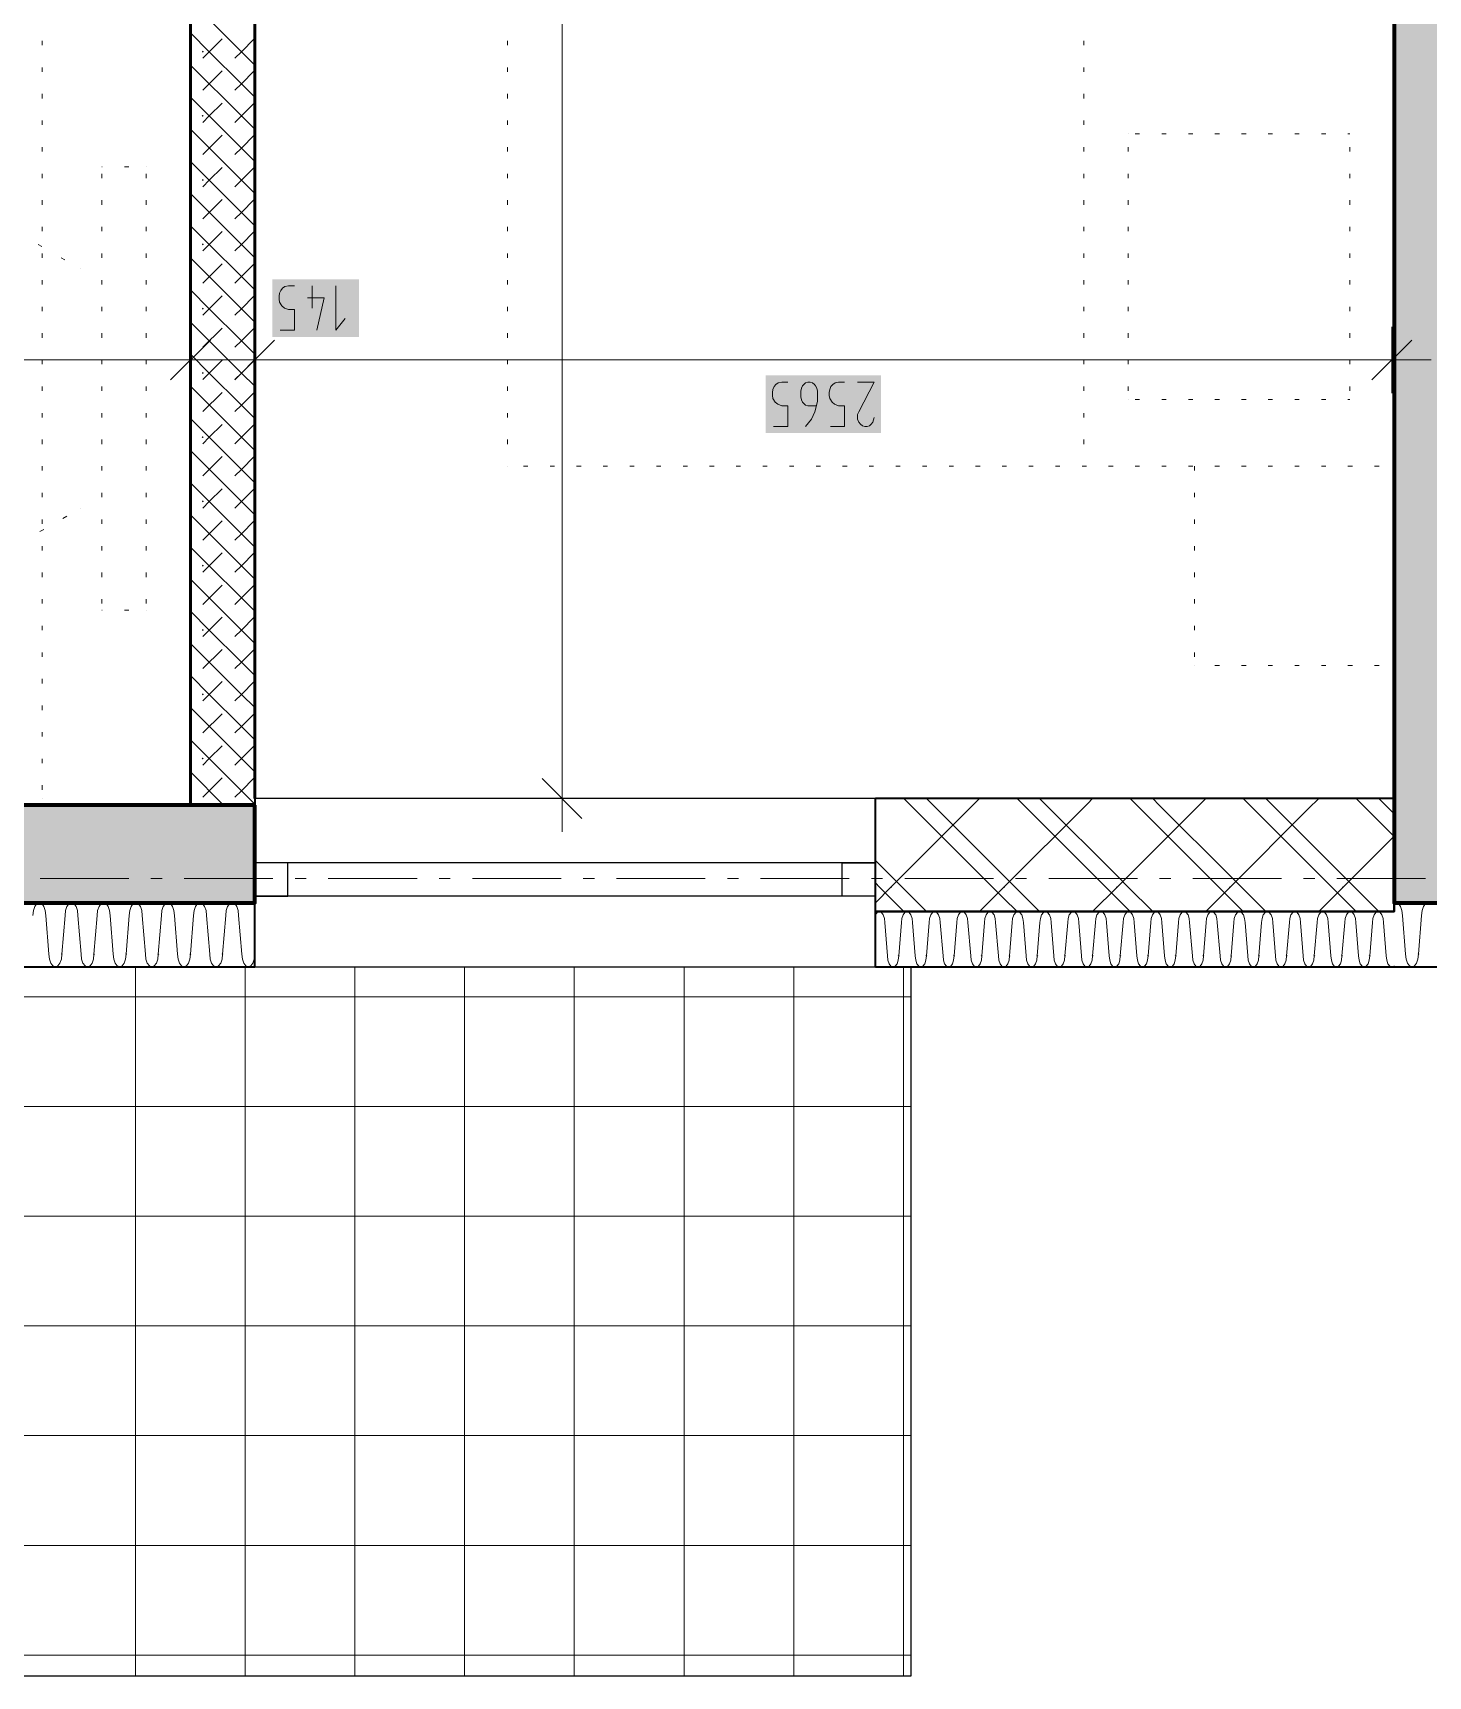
# Model space of a CAD drawing. Header units: millimetres. Extents: x 0 to 594, y 0 to 420.
# Drawn here: x 382.94 to 415.2, y 111.67 to 149.68 of the extents above; entities that cross this region are included whole.
import ezdxf

# ---------------------------------------------------------------- set-up
doc = ezdxf.new("R2010")
doc.units = ezdxf.units.MM
doc.header["$LTSCALE"] = 8
for name, color, linetype in [('PDF_Koty delkove', 7, 'Continuous'), ('PDF_Nabytek', 7, 'Continuous'), ('PDF_Obecne 0.25', 7, 'Continuous'), ('PDF_Okna', 7, 'Continuous'), ('PDF_Osy hlavni', 7, 'Continuous'), ('PDF_Pricky zdene', 7, 'Continuous'), ('PDF_Srafy', 7, 'Continuous'), ('PDF_Steny obvodove nosne', 7, 'Continuous'), ('PDF_Steny sendvic', 7, 'Continuous'), ('PDF_Zatepleni', 7, 'Continuous')]:
    doc.layers.add(name, color=color, linetype=linetype)

msp = doc.modelspace()

# ---------------------------------------------------------------- linework, layer by layer
at = {"layer": 'PDF_Koty delkove', "lineweight": 18}
for points in [[(395.175, 131.969), (395.175, 163.41), (395.175, 172.733), (395.175, 181.118), (395.175, 182.604), (395.175, 212.995), (395.175, 215.762), (395.175, 218.325)], [(388.659, 142.8), (388.987, 142.8), (388.987, 143.278), (388.85, 143.278), (388.755, 143.313), (388.7, 143.364), (388.646, 143.449), (388.632, 143.517), (388.632, 143.585), (388.646, 143.654), (388.673, 143.722), (388.714, 143.773), (388.768, 143.808), (388.85, 143.825), (388.987, 143.825)], [(389.398, 143.825), (389.398, 143.313)], [(389.946, 143.825), (389.946, 142.8), (390.164, 143.073)], [(389.289, 143.551), (389.672, 143.551), (389.507, 142.8)], [(387.045, 142.573), (386.122, 141.65)], [(386.583, 142.88), (386.583, 142.111), (386.583, 141.343)], [(388.531, 142.573), (387.608, 141.65)], [(388.07, 142.88), (388.07, 142.111), (388.07, 141.343)], [(414.822, 142.573), (413.899, 141.65)], [(414.361, 142.88), (414.361, 142.111), (414.361, 141.343)], [(415.268, 142.111), (414.361, 142.111), (388.07, 142.111), (386.583, 142.111), (351.939, 142.111), (349.786, 142.111), (315.141, 142.111), (313.655, 142.111), (287.364, 142.111), (285.212, 142.111), (258.921, 142.111), (257.434, 142.111), (222.79, 142.111), (220.637, 142.111)], [(400.065, 140.574), (400.393, 140.574), (400.393, 141.051), (400.256, 141.051), (400.161, 141.086), (400.106, 141.138), (400.052, 141.223), (400.038, 141.29), (400.038, 141.359), (400.052, 141.428), (400.079, 141.495), (400.12, 141.547), (400.174, 141.581), (400.256, 141.599), (400.393, 141.599)], [(401.05, 141.051), (400.859, 141.051), (400.804, 141.069), (400.763, 141.103), (400.736, 141.138), (400.709, 141.188), (400.695, 141.256), (400.695, 141.393), (400.709, 141.461), (400.736, 141.513), (400.763, 141.547), (400.804, 141.581), (400.859, 141.599), (400.913, 141.599), (400.968, 141.581), (401.009, 141.547), (401.036, 141.513), (401.064, 141.461), (401.078, 141.393), (401.078, 141.154), (401.023, 140.915), (400.941, 140.744), (400.804, 140.574)], [(401.366, 141.223), (401.352, 141.29), (401.352, 141.359), (401.366, 141.428), (401.393, 141.495), (401.434, 141.547), (401.488, 141.581), (401.57, 141.599), (401.707, 141.599)], [(402.009, 141.599), (402.392, 141.599), (402.036, 140.915), (402.009, 140.847), (402.009, 140.744), (402.036, 140.676), (402.077, 140.625), (402.118, 140.59), (402.173, 140.574), (402.227, 140.574), (402.282, 140.59), (402.323, 140.625), (402.364, 140.676), (402.392, 140.778)], [(401.379, 140.574), (401.707, 140.574), (401.707, 141.051), (401.57, 141.051), (401.475, 141.086), (401.42, 141.138), (401.366, 141.223)], [(395.636, 131.508), (394.714, 132.431)], [(395.944, 131.969), (395.175, 131.969), (394.406, 131.969)], [(395.175, 131.969), (395.175, 131.201)]]:
    msp.add_lwpolyline(points, dxfattribs=at)
at = {"layer": 'PDF_Koty delkove', "color": 7, "lineweight": 18, "true_color": 0xffffff, "transparency": 33554559}
for points in [[(390.483, 143.979), (388.478, 143.979), (390.483, 142.646), (388.478, 142.646)], [(402.546, 141.753), (399.884, 141.753), (402.546, 140.42), (399.884, 140.42)]]:
    msp.add_solid(points, dxfattribs=at)
at = {"layer": 'PDF_Nabytek', "lineweight": 13}
for points in [[(383.158, 149.392), (383.158, 149.494)], [(386.583, 149.392), (386.583, 149.494)], [(393.912, 149.392), (393.912, 149.494)], [(407.237, 149.392), (407.237, 149.494)], [(414.412, 149.392), (414.412, 149.494)], [(383.158, 148.777), (383.158, 148.879)], [(386.583, 148.777), (386.583, 148.879)], [(393.912, 148.777), (393.912, 148.879)], [(407.237, 148.777), (407.237, 148.879)], [(414.412, 148.777), (414.412, 148.879)], [(383.158, 148.162), (383.158, 148.264)], [(386.583, 148.162), (386.583, 148.264)], [(393.912, 148.162), (393.912, 148.264)], [(407.237, 148.162), (407.237, 148.264)], [(414.412, 148.162), (414.412, 148.264)], [(383.158, 147.547), (383.158, 147.649)], [(386.583, 147.547), (386.583, 147.649)], [(393.912, 147.547), (393.912, 147.649)], [(407.237, 147.547), (407.237, 147.649)], [(414.412, 147.547), (414.412, 147.649)], [(408.262, 147.344), (408.262, 147.344)], [(408.262, 147.344), (408.262, 147.344)], [(408.529, 147.344), (408.427, 147.344)], [(409.144, 147.344), (409.042, 147.344)], [(409.759, 147.344), (409.656, 147.344)], [(410.374, 147.344), (410.271, 147.344)], [(410.989, 147.344), (410.886, 147.344)], [(411.604, 147.344), (411.501, 147.344)], [(412.219, 147.344), (412.116, 147.344)], [(412.834, 147.344), (412.731, 147.344)], [(413.387, 147.344), (413.346, 147.344)], [(413.387, 147.344), (413.387, 147.344)], [(413.387, 147.344), (413.387, 147.344)], [(383.158, 146.932), (383.158, 147.034)], [(386.583, 146.932), (386.583, 147.034)], [(393.912, 146.932), (393.912, 147.034)], [(407.237, 146.932), (407.237, 147.034)], [(408.262, 146.932), (408.262, 147.034)], [(413.387, 146.932), (413.387, 147.034)], [(414.412, 146.932), (414.412, 147.034)], [(383.158, 146.317), (383.158, 146.419)], [(384.544, 146.576), (384.533, 146.576)], [(384.533, 146.576), (384.533, 146.576)], [(384.533, 146.576), (384.533, 146.576)], [(384.533, 146.317), (384.533, 146.419)], [(385.159, 146.576), (385.057, 146.576)], [(385.558, 146.576), (385.558, 146.576)], [(385.558, 146.576), (385.558, 146.576)], [(385.558, 146.317), (385.558, 146.419)], [(386.583, 146.317), (386.583, 146.419)], [(393.912, 146.317), (393.912, 146.419)], [(407.237, 146.317), (407.237, 146.419)], [(408.262, 146.317), (408.262, 146.419)], [(413.387, 146.317), (413.387, 146.419)], [(414.412, 146.317), (414.412, 146.419)], [(383.158, 145.702), (383.158, 145.804)], [(384.533, 145.702), (384.533, 145.804)], [(385.558, 145.702), (385.558, 145.804)], [(386.583, 145.702), (386.583, 145.804)], [(393.912, 145.702), (393.912, 145.804)], [(407.237, 145.702), (407.237, 145.804)], [(408.262, 145.702), (408.262, 145.804)], [(413.387, 145.702), (413.387, 145.804)], [(414.412, 145.702), (414.412, 145.804)], [(383.158, 145.087), (383.158, 145.189)], [(384.533, 145.087), (384.533, 145.189)], [(385.558, 145.087), (385.558, 145.189)], [(386.583, 145.087), (386.583, 145.189)], [(393.912, 145.087), (393.912, 145.189)], [(407.237, 145.087), (407.237, 145.189)], [(408.262, 145.087), (408.262, 145.189)], [(413.387, 145.087), (413.387, 145.189)], [(414.412, 145.087), (414.412, 145.189)], [(383.15, 144.733), (383.061, 144.784)], [(383.158, 144.472), (383.158, 144.574)], [(383.682, 144.425), (383.594, 144.477)], [(384.533, 144.472), (384.533, 144.574)], [(385.558, 144.472), (385.558, 144.574)], [(386.583, 144.472), (386.583, 144.574)], [(393.912, 144.472), (393.912, 144.574)], [(407.237, 144.472), (407.237, 144.574)], [(408.262, 144.472), (408.262, 144.574)], [(413.387, 144.472), (413.387, 144.574)], [(414.412, 144.472), (414.412, 144.574)], [(384.045, 144.216), (384.045, 144.216)], [(383.158, 143.857), (383.158, 143.959)], [(384.533, 143.857), (384.533, 143.959)], [(385.558, 143.857), (385.558, 143.959)], [(386.583, 143.857), (386.583, 143.959)], [(393.912, 143.857), (393.912, 143.959)], [(407.237, 143.857), (407.237, 143.959)], [(408.262, 143.857), (408.262, 143.959)], [(413.387, 143.857), (413.387, 143.959)], [(414.412, 143.857), (414.412, 143.959)], [(383.158, 143.242), (383.158, 143.344)], [(384.533, 143.242), (384.533, 143.344)], [(385.558, 143.242), (385.558, 143.344)], [(386.583, 143.242), (386.583, 143.344)], [(393.912, 143.242), (393.912, 143.344)], [(407.237, 143.242), (407.237, 143.344)], [(408.262, 143.242), (408.262, 143.344)], [(413.387, 143.242), (413.387, 143.344)], [(414.412, 143.242), (414.412, 143.344)], [(383.158, 142.627), (383.158, 142.729)], [(384.533, 142.627), (384.533, 142.729)], [(385.558, 142.627), (385.558, 142.729)], [(386.583, 142.627), (386.583, 142.729)], [(393.912, 142.627), (393.912, 142.729)], [(407.237, 142.627), (407.237, 142.729)], [(408.262, 142.627), (408.262, 142.729)], [(413.387, 142.627), (413.387, 142.729)], [(414.412, 142.627), (414.412, 142.729)], [(383.158, 142.012), (383.158, 142.114)], [(384.533, 142.012), (384.533, 142.114)], [(385.558, 142.012), (385.558, 142.114)], [(386.583, 142.012), (386.583, 142.114)], [(393.912, 142.012), (393.912, 142.114)], [(407.237, 142.012), (407.237, 142.114)], [(408.262, 142.012), (408.262, 142.114)], [(413.387, 142.012), (413.387, 142.114)], [(414.412, 142.012), (414.412, 142.114)], [(383.158, 141.397), (383.158, 141.499)], [(384.533, 141.397), (384.533, 141.499)], [(385.558, 141.397), (385.558, 141.499)], [(386.583, 141.397), (386.583, 141.499)], [(393.912, 141.397), (393.912, 141.499)], [(407.237, 141.397), (407.237, 141.499)], [(408.262, 141.397), (408.262, 141.499)], [(413.387, 141.397), (413.387, 141.499)], [(414.412, 141.397), (414.412, 141.499)], [(408.262, 141.194), (408.262, 141.194)], [(408.262, 141.194), (408.262, 141.194)], [(408.529, 141.194), (408.427, 141.194)], [(409.144, 141.194), (409.042, 141.194)], [(409.759, 141.194), (409.656, 141.194)], [(410.374, 141.194), (410.271, 141.194)], [(410.989, 141.194), (410.886, 141.194)], [(411.604, 141.194), (411.501, 141.194)], [(412.219, 141.194), (412.116, 141.194)], [(412.834, 141.194), (412.731, 141.194)], [(413.387, 141.194), (413.346, 141.194)], [(413.387, 141.194), (413.387, 141.194)], [(413.387, 141.194), (413.387, 141.194)], [(383.158, 140.782), (383.158, 140.884)], [(384.533, 140.782), (384.533, 140.884)], [(385.558, 140.782), (385.558, 140.884)], [(386.583, 140.782), (386.583, 140.884)], [(393.912, 140.782), (393.912, 140.884)], [(407.237, 140.782), (407.237, 140.884)], [(414.412, 140.782), (414.412, 140.884)], [(383.158, 140.167), (383.158, 140.269)], [(384.533, 140.167), (384.533, 140.269)], [(385.558, 140.167), (385.558, 140.269)], [(386.583, 140.167), (386.583, 140.269)], [(393.912, 140.167), (393.912, 140.269)], [(407.237, 140.167), (407.237, 140.269)], [(414.412, 140.167), (414.412, 140.269)], [(383.158, 139.552), (383.158, 139.654)], [(384.533, 139.552), (384.533, 139.654)], [(385.558, 139.552), (385.558, 139.654)], [(386.583, 139.552), (386.583, 139.654)], [(393.912, 139.657), (393.912, 139.657)], [(393.912, 139.657), (393.912, 139.657)], [(394.384, 139.657), (394.282, 139.657)], [(394.999, 139.657), (394.897, 139.657)], [(395.614, 139.657), (395.512, 139.657)], [(396.229, 139.657), (396.127, 139.657)], [(396.844, 139.657), (396.742, 139.657)], [(397.459, 139.657), (397.357, 139.657)], [(398.074, 139.657), (397.972, 139.657)], [(398.689, 139.657), (398.587, 139.657)], [(399.304, 139.657), (399.202, 139.657)], [(399.919, 139.657), (399.817, 139.657)], [(400.534, 139.657), (400.432, 139.657)], [(401.149, 139.657), (401.047, 139.657)], [(401.764, 139.657), (401.662, 139.657)], [(402.379, 139.657), (402.277, 139.657)], [(402.994, 139.657), (402.892, 139.657)], [(403.609, 139.657), (403.507, 139.657)], [(404.224, 139.657), (404.122, 139.657)], [(404.839, 139.657), (404.737, 139.657)], [(405.454, 139.657), (405.352, 139.657)], [(406.069, 139.657), (405.967, 139.657)], [(406.684, 139.657), (406.582, 139.657)], [(407.299, 139.657), (407.197, 139.657)], [(407.237, 139.657), (407.237, 139.657)], [(407.914, 139.657), (407.812, 139.657)], [(408.529, 139.657), (408.427, 139.657)], [(409.144, 139.657), (409.042, 139.657)], [(409.759, 139.657), (409.656, 139.657)], [(409.799, 139.657), (409.799, 139.657)], [(409.799, 139.552), (409.799, 139.654)], [(410.374, 139.657), (410.271, 139.657)], [(410.989, 139.657), (410.886, 139.657)], [(411.604, 139.657), (411.501, 139.657)], [(412.219, 139.657), (412.116, 139.657)], [(412.834, 139.657), (412.731, 139.657)], [(413.449, 139.657), (413.346, 139.657)], [(414.064, 139.657), (413.961, 139.657)], [(414.412, 139.657), (414.412, 139.657)], [(414.412, 139.657), (414.412, 139.657)], [(414.412, 139.657), (414.412, 139.657)], [(414.412, 139.552), (414.412, 139.654)], [(383.158, 138.937), (383.158, 139.039)], [(384.533, 138.937), (384.533, 139.039)], [(385.558, 138.937), (385.558, 139.039)], [(386.583, 138.937), (386.583, 139.039)], [(409.799, 138.937), (409.799, 139.039)], [(414.412, 138.937), (414.412, 139.039)], [(383.158, 138.322), (383.158, 138.424)], [(383.636, 138.449), (383.725, 138.5)], [(384.045, 138.686), (384.045, 138.686)], [(384.533, 138.322), (384.533, 138.424)], [(385.558, 138.322), (385.558, 138.424)], [(386.583, 138.322), (386.583, 138.424)], [(409.799, 138.322), (409.799, 138.424)], [(414.412, 138.322), (414.412, 138.424)], [(383.103, 138.142), (383.192, 138.193)], [(383.158, 137.707), (383.158, 137.809)], [(384.533, 137.707), (384.533, 137.809)], [(385.558, 137.707), (385.558, 137.809)], [(386.583, 137.707), (386.583, 137.809)], [(409.799, 137.707), (409.799, 137.809)], [(414.412, 137.707), (414.412, 137.809)], [(383.158, 137.092), (383.158, 137.194)], [(384.533, 137.092), (384.533, 137.194)], [(385.558, 137.092), (385.558, 137.194)], [(386.583, 137.092), (386.583, 137.194)], [(409.799, 137.092), (409.799, 137.194)], [(414.412, 137.092), (414.412, 137.194)], [(383.158, 136.477), (383.158, 136.579)], [(384.533, 136.477), (384.533, 136.579)], [(385.558, 136.477), (385.558, 136.579)], [(386.583, 136.477), (386.583, 136.579)], [(409.799, 136.477), (409.799, 136.579)], [(414.412, 136.477), (414.412, 136.579)], [(384.544, 136.326), (384.533, 136.326)], [(384.533, 136.326), (384.533, 136.326)], [(384.533, 136.326), (384.533, 136.326)], [(385.159, 136.326), (385.057, 136.326)], [(385.558, 136.326), (385.558, 136.326)], [(385.558, 136.326), (385.558, 136.326)], [(383.158, 135.862), (383.158, 135.964)], [(386.583, 135.862), (386.583, 135.964)], [(409.799, 135.862), (409.799, 135.964)], [(414.412, 135.862), (414.412, 135.964)], [(383.158, 135.247), (383.158, 135.349)], [(386.583, 135.247), (386.583, 135.349)], [(409.799, 135.247), (409.799, 135.349)], [(414.412, 135.247), (414.412, 135.349)], [(409.799, 135.044), (409.799, 135.044)], [(409.799, 135.044), (409.799, 135.044)], [(410.374, 135.044), (410.271, 135.044)], [(410.989, 135.044), (410.886, 135.044)], [(411.604, 135.044), (411.501, 135.044)], [(412.219, 135.044), (412.116, 135.044)], [(412.834, 135.044), (412.731, 135.044)], [(413.449, 135.044), (413.346, 135.044)], [(414.064, 135.044), (413.961, 135.044)], [(414.412, 135.044), (414.412, 135.044)], [(414.412, 135.044), (414.412, 135.044)], [(383.158, 134.632), (383.158, 134.734)], [(386.583, 134.632), (386.583, 134.734)], [(383.158, 134.017), (383.158, 134.12)], [(386.583, 134.017), (386.583, 134.12)], [(383.158, 133.402), (383.158, 133.505)], [(386.583, 133.402), (386.583, 133.505)], [(383.158, 132.787), (383.158, 132.89)], [(386.583, 132.787), (386.583, 132.89)], [(383.158, 132.172), (383.158, 132.275)], [(386.583, 132.172), (386.583, 132.275)], [(383.158, 131.969), (383.158, 131.969)], [(386.583, 131.969), (386.583, 131.969)]]:
    msp.add_lwpolyline(points, dxfattribs=at)
at = {"layer": 'PDF_Obecne 0.25', "lineweight": 25}
msp.add_lwpolyline([(403.239, 128.075), (403.239, 111.675), (371.465, 111.675), (371.465, 128.074)], dxfattribs=at)
at = {"layer": 'PDF_Okna', "lineweight": 25}
for points in [[(402.419, 131.969), (388.07, 131.969)], [(402.419, 130.483), (388.07, 130.483)], [(402.419, 129.714), (388.07, 129.714)], [(388.07, 128.074), (402.419, 128.074)]]:
    msp.add_lwpolyline(points, dxfattribs=at)
for points in [[(388.07, 129.714), (388.838, 129.714), (388.838, 130.483), (388.07, 130.483)], [(402.419, 129.714), (401.651, 129.714), (401.651, 130.483), (402.419, 130.483)]]:
    msp.add_lwpolyline(points, close=True, dxfattribs=at)
at = {"layer": 'PDF_Osy hlavni', "lineweight": 18}
for points in [[(385.159, 130.124), (383.109, 130.124)], [(385.928, 130.124), (385.672, 130.124)], [(388.49, 130.124), (386.44, 130.124)], [(389.259, 130.124), (389.003, 130.124)], [(391.822, 130.124), (389.772, 130.124)], [(392.59, 130.124), (392.334, 130.124)], [(395.153, 130.124), (393.103, 130.124)], [(395.922, 130.124), (395.665, 130.124)], [(398.484, 130.124), (396.434, 130.124)], [(399.253, 130.124), (398.997, 130.124)], [(401.815, 130.124), (399.765, 130.124)], [(402.584, 130.124), (402.328, 130.124)], [(405.147, 130.124), (403.097, 130.124)], [(405.915, 130.124), (405.659, 130.124)], [(408.478, 130.124), (406.428, 130.124)], [(409.247, 130.124), (408.99, 130.124)], [(411.809, 130.124), (409.759, 130.124)], [(412.578, 130.124), (412.321, 130.124)], [(415.14, 130.124), (413.09, 130.124)]]:
    msp.add_lwpolyline(points, dxfattribs=at)
at = {"layer": 'PDF_Pricky zdene', "lineweight": 50}
msp.add_lwpolyline([(388.07, 131.969), (388.07, 181.118), (386.583, 181.118), (386.583, 131.969), (386.583, 131.816), (388.07, 131.816)], dxfattribs=at)
at = {"layer": 'PDF_Pricky zdene', "lineweight": 9}
for points in [[(388.07, 148.933), (387.762, 149.241), (386.583, 150.419)], [(387.762, 148.497), (387.019, 149.241), (386.583, 149.676)], [(386.87, 149.092), (387.019, 149.241), (387.316, 149.538)], [(387.613, 149.092), (387.762, 149.241), (388.059, 149.538)], [(388.07, 147.447), (387.762, 147.754), (386.583, 148.933)], [(386.87, 148.349), (387.316, 148.795)], [(387.762, 148.497), (388.059, 148.795)], [(387.613, 148.349), (387.762, 148.497)], [(388.07, 148.19), (387.762, 148.497)], [(387.762, 147.011), (387.019, 147.754), (386.583, 148.19)], [(386.87, 147.606), (387.019, 147.754), (387.316, 148.052)], [(387.613, 147.606), (387.762, 147.754), (388.059, 148.052)], [(388.07, 145.961), (387.762, 146.268), (386.583, 147.447)], [(386.87, 146.863), (387.316, 147.308)], [(387.762, 147.011), (388.059, 147.308)], [(387.762, 145.525), (387.019, 146.268), (386.583, 146.704)], [(388.07, 146.704), (387.762, 147.011), (387.613, 146.863)], [(386.87, 146.119), (387.019, 146.268), (387.316, 146.565)], [(387.613, 146.119), (387.762, 146.268), (388.059, 146.565)], [(388.07, 144.474), (387.762, 144.782), (386.583, 145.961)], [(386.87, 145.376), (387.316, 145.822)], [(387.613, 145.376), (387.762, 145.525), (388.059, 145.822)], [(387.762, 144.039), (387.019, 144.782), (386.583, 145.217)], [(388.07, 145.217), (387.762, 145.525)], [(386.87, 144.633), (387.019, 144.782), (387.316, 145.079)], [(387.613, 144.633), (387.762, 144.782), (388.059, 145.079)], [(388.07, 142.988), (387.762, 143.296), (386.583, 144.474)], [(386.87, 143.89), (387.316, 144.336)], [(388.07, 143.731), (387.762, 144.039), (387.613, 143.89)], [(387.762, 144.039), (388.059, 144.336)], [(387.762, 142.552), (387.019, 143.296), (386.583, 143.731)], [(386.87, 143.147), (387.019, 143.296), (387.316, 143.593)], [(387.613, 143.147), (387.762, 143.296), (388.059, 143.593)], [(388.07, 141.502), (387.762, 141.809), (386.583, 142.988)], [(386.87, 142.404), (387.316, 142.85)], [(388.07, 142.245), (387.762, 142.552), (387.613, 142.404)], [(387.762, 142.552), (388.059, 142.85)], [(387.762, 141.066), (387.019, 141.809), (386.583, 142.245)], [(386.87, 141.661), (387.019, 141.809), (387.316, 142.107)], [(387.613, 141.661), (387.762, 141.809), (388.059, 142.107)], [(388.07, 140.016), (387.762, 140.323), (386.583, 141.502)], [(386.87, 140.918), (387.316, 141.363)], [(388.07, 140.759), (387.762, 141.066), (387.613, 140.918)], [(387.762, 141.066), (388.059, 141.363)], [(387.762, 139.58), (387.019, 140.323), (386.583, 140.759)], [(386.87, 140.174), (387.019, 140.323), (387.316, 140.62)], [(387.613, 140.174), (387.762, 140.323), (388.059, 140.62)], [(388.07, 138.529), (387.762, 138.837), (386.583, 140.016)], [(386.87, 139.431), (387.316, 139.877)], [(387.762, 139.58), (388.059, 139.877)], [(388.07, 139.272), (387.762, 139.58), (387.613, 139.431)], [(387.762, 138.094), (387.019, 138.837), (386.583, 139.272)], [(386.87, 138.688), (387.019, 138.837), (387.316, 139.134)], [(387.613, 138.688), (387.762, 138.837), (388.059, 139.134)], [(388.07, 137.043), (387.762, 137.351), (386.583, 138.529)], [(386.87, 137.945), (387.316, 138.391)], [(387.762, 138.094), (388.059, 138.391)], [(388.07, 137.786), (387.762, 138.094), (387.613, 137.945)], [(387.762, 136.608), (387.019, 137.351), (386.583, 137.786)], [(386.87, 137.202), (387.019, 137.351), (387.316, 137.648)], [(387.613, 137.202), (387.762, 137.351), (388.059, 137.648)], [(388.07, 135.557), (387.762, 135.864), (386.583, 137.043)], [(386.87, 136.459), (387.316, 136.905)], [(387.762, 136.608), (388.059, 136.905)], [(388.07, 136.3), (387.762, 136.608), (387.613, 136.459)], [(387.762, 135.121), (387.019, 135.864), (386.583, 136.3)], [(386.87, 135.716), (387.019, 135.864), (387.316, 136.162)], [(387.613, 135.716), (387.762, 135.864), (388.059, 136.162)], [(388.07, 134.071), (387.762, 134.378), (386.583, 135.557)], [(386.87, 134.973), (387.316, 135.419)], [(387.762, 135.121), (388.059, 135.419)], [(388.07, 134.814), (387.762, 135.121), (387.613, 134.973)], [(387.762, 133.635), (387.019, 134.378), (386.583, 134.814)], [(386.87, 134.23), (387.019, 134.378), (387.316, 134.675)], [(387.613, 134.23), (387.762, 134.378), (388.059, 134.675)], [(388.07, 132.584), (387.762, 132.892), (386.583, 134.071)], [(386.87, 133.486), (387.316, 133.932)], [(387.762, 133.635), (388.059, 133.932)], [(388.07, 133.328), (387.762, 133.635), (387.613, 133.486)], [(387.762, 132.149), (387.019, 132.892), (386.583, 133.328)], [(386.87, 132.743), (387.019, 132.892), (387.316, 133.189)], [(387.613, 132.743), (387.762, 132.892), (388.059, 133.189)], [(387.352, 131.816), (386.583, 132.584)], [(386.87, 132), (387.316, 132.446)], [(387.762, 132.149), (388.059, 132.446)], [(388.07, 131.841), (387.762, 132.149), (387.613, 132)], [(386.609, 131.816), (386.583, 131.841)]]:
    msp.add_lwpolyline(points, dxfattribs=at)
at = {"layer": 'PDF_Pricky zdene', "lineweight": 9, "transparency": 33554559}
for points in [[(386.87, 149.22), (386.847, 149.243), (386.893, 149.243), (386.87, 149.267)], [(387.762, 149.217), (387.739, 149.241), (387.785, 149.241), (387.762, 149.264)], [(386.87, 147.734), (386.847, 147.757), (386.893, 147.757), (386.87, 147.78)], [(387.762, 147.731), (387.739, 147.754), (387.785, 147.754), (387.762, 147.777)], [(386.87, 146.248), (386.847, 146.271), (386.893, 146.271), (386.87, 146.294)], [(387.762, 146.245), (387.739, 146.268), (387.785, 146.268), (387.762, 146.291)], [(386.87, 144.762), (386.847, 144.785), (386.893, 144.785), (386.87, 144.808)], [(387.762, 144.759), (387.739, 144.782), (387.785, 144.782), (387.762, 144.805)], [(386.87, 143.275), (386.847, 143.299), (386.893, 143.299), (386.87, 143.322)], [(387.762, 143.273), (387.739, 143.296), (387.785, 143.296), (387.762, 143.319)], [(386.87, 141.789), (386.847, 141.812), (386.893, 141.812), (386.87, 141.835)], [(387.762, 141.786), (387.739, 141.809), (387.785, 141.809), (387.762, 141.832)], [(386.87, 140.303), (386.847, 140.326), (386.893, 140.326), (386.87, 140.349)], [(387.762, 140.3), (387.739, 140.323), (387.785, 140.323), (387.762, 140.346)], [(386.87, 138.817), (386.847, 138.84), (386.893, 138.84), (386.87, 138.863)], [(387.762, 138.814), (387.739, 138.837), (387.785, 138.837), (387.762, 138.86)], [(386.87, 137.331), (386.847, 137.354), (386.893, 137.354), (386.87, 137.377)], [(387.762, 137.328), (387.739, 137.351), (387.785, 137.351), (387.762, 137.374)], [(386.87, 135.844), (386.847, 135.867), (386.893, 135.867), (386.87, 135.89)], [(387.762, 135.841), (387.739, 135.864), (387.785, 135.864), (387.762, 135.887)], [(386.87, 134.358), (386.847, 134.381), (386.893, 134.381), (386.87, 134.404)], [(387.762, 134.355), (387.739, 134.378), (387.785, 134.378), (387.762, 134.401)], [(386.87, 132.872), (386.847, 132.895), (386.893, 132.895), (386.87, 132.918)], [(387.762, 132.869), (387.739, 132.892), (387.785, 132.892), (387.762, 132.915)]]:
    msp.add_solid(points, dxfattribs=at)
at = {"layer": 'PDF_Srafy', "lineweight": 9}
for points in [[(395.458, 128.075), (395.458, 127.383), (390.385, 127.383), (385.312, 127.383), (380.238, 127.383), (375.165, 127.383), (371.465, 127.383)], [(403.069, 128.075), (403.069, 124.846), (403.069, 119.773), (403.069, 114.699), (397.995, 114.699), (392.922, 114.699), (387.848, 114.699), (382.775, 114.699), (377.701, 114.699), (372.628, 114.699), (371.465, 114.699)], [(400.532, 128.075), (400.532, 127.383), (400.532, 122.309), (400.532, 117.236), (395.458, 117.236), (390.385, 117.236), (385.312, 117.236), (380.238, 117.236), (375.165, 117.236), (371.465, 117.236)], [(392.922, 128.075), (392.922, 124.846), (387.848, 124.846), (382.775, 124.846), (377.701, 124.846), (372.628, 124.846), (371.465, 124.846)], [(385.312, 128.075), (385.312, 127.383), (385.312, 122.309), (385.312, 117.236), (385.312, 112.162), (385.312, 111.675)], [(387.848, 128.075), (387.848, 124.846), (387.848, 119.773), (387.848, 114.699), (387.848, 111.675)], [(390.385, 128.075), (390.385, 127.383), (390.385, 122.309), (390.385, 117.236), (390.385, 112.162), (390.385, 111.675)], [(397.995, 128.075), (397.995, 124.846), (397.995, 119.773)], [(395.458, 127.383), (395.458, 122.309), (390.385, 122.309), (385.312, 122.309), (380.238, 122.309), (375.165, 122.309), (371.465, 122.309)], [(403.239, 127.383), (400.532, 127.383), (395.458, 127.383)], [(403.239, 124.846), (403.069, 124.846), (397.995, 124.846), (392.922, 124.846)], [(392.922, 124.846), (392.922, 119.773), (392.922, 114.699), (392.922, 111.675)], [(403.239, 122.309), (400.532, 122.309), (395.458, 122.309)], [(395.458, 122.309), (395.458, 117.236), (395.458, 112.162), (395.458, 111.675)], [(397.995, 111.675), (397.995, 114.699), (397.995, 119.773), (392.922, 119.773), (387.848, 119.773), (382.775, 119.773), (377.701, 119.773), (372.628, 119.773), (371.465, 119.773)], [(403.239, 119.773), (403.069, 119.773), (397.995, 119.773)], [(403.239, 117.236), (400.532, 117.236)], [(400.532, 117.236), (400.532, 112.162), (400.532, 111.675)], [(403.239, 114.699), (403.069, 114.699)], [(403.069, 114.699), (403.069, 111.675)], [(403.239, 112.162), (400.532, 112.162), (395.458, 112.162), (390.385, 112.162), (385.312, 112.162), (380.238, 112.162), (375.165, 112.162), (371.465, 112.162)]]:
    msp.add_lwpolyline(points, dxfattribs=at)
at = {"layer": 'PDF_Steny obvodove nosne', "lineweight": 70}
for points in [[(416.462, 129.561), (416.462, 131.969), (416.462, 187.114), (416.462, 188.6), (416.462, 212.482), (416.462, 215.25), (416.462, 218.171), (414.412, 218.171), (414.412, 215.557), (414.412, 131.969), (414.412, 129.561)], [(388.07, 131.816), (386.583, 131.816), (381.971, 131.816), (381.971, 129.561), (388.07, 129.561)]]:
    msp.add_lwpolyline(points, close=True, dxfattribs=at)
at = {"layer": 'PDF_Steny obvodove nosne', "color": 9, "lineweight": 9, "true_color": 0xc0c0c0, "transparency": 33554559}
for points in [[(416.462, 129.561), (416.462, 218.171), (414.412, 129.561), (414.412, 218.171)], [(388.07, 131.816), (381.971, 131.816), (388.07, 129.561), (381.971, 129.561)]]:
    msp.add_solid(points, dxfattribs=at)
at = {"layer": 'PDF_Steny sendvic', "lineweight": 35}
for points in [[(388.07, 131.969), (388.07, 131.816)], [(402.419, 129.356), (402.419, 129.714), (402.419, 130.483), (402.419, 131.969)], [(402.419, 129.356), (414.412, 129.356), (414.412, 129.561), (414.412, 131.969), (414.361, 131.969), (402.419, 131.969)], [(414.412, 129.356), (402.419, 129.356)], [(402.419, 128.074), (402.419, 129.356)], [(402.419, 128.074), (414.412, 128.074)]]:
    msp.add_lwpolyline(points, dxfattribs=at)
at = {"layer": 'PDF_Steny sendvic', "lineweight": 9}
for points in [[(402.419, 129.561), (402.778, 129.919), (404.773, 131.915), (404.828, 131.969)], [(405.13, 129.919), (403.096, 131.954), (403.081, 131.969)], [(406.217, 129.356), (405.653, 129.919), (405.392, 130.181), (403.631, 131.941), (403.603, 131.969)], [(404.828, 129.356), (405.392, 129.919), (407.328, 131.855), (407.442, 131.969)], [(407.744, 129.919), (405.772, 131.891), (405.694, 131.969)], [(408.267, 129.919), (408.006, 130.181), (406.307, 131.879), (406.217, 131.969)], [(407.442, 129.356), (408.006, 129.919), (409.882, 131.796), (410.056, 131.969)], [(410.358, 129.919), (408.448, 131.829), (408.308, 131.969)], [(410.881, 129.919), (410.619, 130.181), (408.984, 131.817), (408.831, 131.969)], [(410.056, 129.356), (410.619, 129.919), (412.436, 131.736), (412.669, 131.969)], [(412.972, 129.919), (411.124, 131.767), (410.922, 131.969)], [(413.233, 130.181), (411.66, 131.754), (411.444, 131.969)], [(414.412, 131.093), (413.8, 131.705), (413.535, 131.969)], [(414.412, 131.616), (414.336, 131.692), (414.058, 131.969)], [(412.669, 129.356), (413.233, 129.919), (414.412, 131.098)], [(403.603, 129.356), (403.04, 129.919), (402.778, 130.181), (402.419, 130.54)], [(402.517, 129.919), (402.419, 130.017)], [(413.494, 129.919), (413.233, 130.181)], [(402.778, 129.658), (402.517, 129.919)], [(403.081, 129.356), (402.778, 129.658)], [(405.392, 129.658), (405.13, 129.919)], [(405.694, 129.356), (405.392, 129.658)], [(408.006, 129.658), (407.744, 129.919)], [(408.308, 129.356), (408.006, 129.658)], [(408.831, 129.356), (408.267, 129.919)], [(410.619, 129.658), (410.358, 129.919)], [(410.922, 129.356), (410.619, 129.658)], [(411.444, 129.356), (410.881, 129.919)], [(413.233, 129.658), (412.972, 129.919)], [(413.535, 129.356), (413.233, 129.658)], [(414.058, 129.356), (413.494, 129.919)], [(402.496, 129.356), (402.46, 129.337), (402.419, 129.283)], [(402.638, 129.099), (402.628, 129.198), (402.6, 129.282), (402.558, 129.337), (402.523, 129.356)], [(403.136, 129.356), (403.1, 129.337), (403.059, 129.282), (403.031, 129.198), (403.021, 129.099)], [(403.278, 129.099), (403.269, 129.198), (403.241, 129.282), (403.199, 129.337), (403.163, 129.356)], [(403.777, 129.356), (403.741, 129.337), (403.699, 129.282), (403.671, 129.198), (403.662, 129.099)], [(403.919, 129.099), (403.909, 129.198), (403.881, 129.282), (403.84, 129.337), (403.804, 129.356)], [(404.417, 129.356), (404.382, 129.337), (404.34, 129.282), (404.312, 129.198), (404.302, 129.099)], [(404.56, 129.099), (404.55, 129.198), (404.522, 129.282), (404.48, 129.337), (404.444, 129.356)], [(405.058, 129.356), (405.022, 129.337), (404.981, 129.282), (404.953, 129.198), (404.943, 129.099)], [(405.2, 129.099), (405.191, 129.198), (405.163, 129.282), (405.121, 129.337), (405.085, 129.356)], [(405.699, 129.356), (405.663, 129.337), (405.621, 129.282), (405.593, 129.198), (405.583, 129.099)], [(405.841, 129.099), (405.831, 129.198), (405.803, 129.282), (405.761, 129.337), (405.726, 129.356)], [(406.339, 129.356), (406.304, 129.337), (406.262, 129.282), (406.234, 129.198), (406.224, 129.099)], [(406.482, 129.099), (406.472, 129.198), (406.444, 129.282), (406.402, 129.337), (406.366, 129.356)], [(406.98, 129.356), (406.944, 129.337), (406.902, 129.282), (406.874, 129.198), (406.865, 129.099)], [(407.122, 129.099), (407.112, 129.198), (407.084, 129.282), (407.043, 129.337), (407.007, 129.356)], [(407.621, 129.356), (407.585, 129.337), (407.543, 129.282), (407.515, 129.198), (407.505, 129.099)], [(407.763, 129.099), (407.753, 129.198), (407.725, 129.282), (407.683, 129.337), (407.647, 129.356)], [(408.261, 129.356), (408.225, 129.337), (408.184, 129.282), (408.156, 129.198), (408.146, 129.099)], [(408.403, 129.099), (408.394, 129.198), (408.366, 129.282), (408.324, 129.337), (408.288, 129.356)], [(408.902, 129.356), (408.866, 129.337), (408.824, 129.282), (408.796, 129.198), (408.787, 129.099)], [(409.044, 129.099), (409.034, 129.198), (409.006, 129.282), (408.965, 129.337), (408.929, 129.356)], [(409.542, 129.356), (409.507, 129.337), (409.465, 129.282), (409.437, 129.198), (409.427, 129.099)], [(409.685, 129.099), (409.675, 129.198), (409.647, 129.282), (409.605, 129.337), (409.569, 129.356)], [(410.183, 129.356), (410.147, 129.337), (410.105, 129.282), (410.078, 129.198), (410.068, 129.099)], [(410.246, 129.337), (410.21, 129.356)], [(410.325, 129.099), (410.315, 129.198), (410.288, 129.282), (410.246, 129.337)], [(410.824, 129.356), (410.788, 129.337), (410.746, 129.282), (410.718, 129.198), (410.708, 129.099)], [(410.966, 129.099), (410.956, 129.198), (410.928, 129.282), (410.886, 129.337), (410.851, 129.356)], [(411.464, 129.356), (411.428, 129.337), (411.387, 129.282), (411.359, 129.198), (411.349, 129.099)], [(411.607, 129.099), (411.597, 129.198), (411.569, 129.282), (411.527, 129.337), (411.491, 129.356)], [(412.105, 129.356), (412.069, 129.337), (412.027, 129.282), (411.999, 129.198), (411.99, 129.099)], [(412.247, 129.099), (412.237, 129.198), (412.209, 129.282), (412.168, 129.337), (412.132, 129.356)], [(412.746, 129.356), (412.71, 129.337), (412.668, 129.282), (412.64, 129.198), (412.63, 129.099)], [(412.888, 129.099), (412.878, 129.198), (412.85, 129.282), (412.808, 129.337), (412.772, 129.356)], [(413.386, 129.356), (413.35, 129.337), (413.309, 129.282), (413.281, 129.198), (413.271, 129.099)], [(413.528, 129.099), (413.519, 129.198), (413.491, 129.282), (413.449, 129.337), (413.413, 129.356)], [(414.027, 129.356), (413.991, 129.337), (413.949, 129.282), (413.921, 129.198), (413.911, 129.099)], [(414.169, 129.099), (414.159, 129.198), (414.131, 129.282), (414.09, 129.337), (414.054, 129.356)], [(402.701, 128.331), (402.638, 129.099)], [(403.021, 129.099), (402.958, 128.331)], [(403.021, 129.099), (403.021, 129.099)], [(403.342, 128.331), (403.278, 129.099)], [(403.662, 129.099), (403.598, 128.331)], [(403.662, 129.099), (403.662, 129.099)], [(403.983, 128.331), (403.919, 129.099)], [(404.302, 129.099), (404.239, 128.331)], [(404.302, 129.099), (404.302, 129.099)], [(404.623, 128.331), (404.56, 129.099)], [(404.943, 129.099), (404.879, 128.331)], [(404.943, 129.099), (404.943, 129.099)], [(405.264, 128.331), (405.2, 129.099)], [(405.583, 129.099), (405.52, 128.331)], [(405.583, 129.099), (405.583, 129.099)], [(405.904, 128.331), (405.841, 129.099)], [(406.224, 129.099), (406.161, 128.331)], [(406.224, 129.099), (406.224, 129.099)], [(406.545, 128.331), (406.482, 129.099)], [(406.865, 129.099), (406.801, 128.331)], [(406.865, 129.099), (406.865, 129.099)], [(407.186, 128.331), (407.122, 129.099)], [(407.505, 129.099), (407.442, 128.331)], [(407.505, 129.099), (407.505, 129.099)], [(407.826, 128.331), (407.763, 129.099)], [(408.146, 129.099), (408.082, 128.331)], [(408.146, 129.099), (408.146, 129.099)], [(408.467, 128.331), (408.403, 129.099)], [(408.787, 129.099), (408.723, 128.331)], [(408.787, 129.099), (408.787, 129.099)], [(409.107, 128.331), (409.044, 129.099)], [(409.427, 129.099), (409.364, 128.331)], [(409.427, 129.099), (409.427, 129.099)], [(409.748, 128.331), (409.685, 129.099)], [(410.068, 129.099), (410.004, 128.331)], [(410.068, 129.099), (410.068, 129.099)], [(410.389, 128.331), (410.325, 129.099)], [(410.708, 129.099), (410.645, 128.331)], [(410.708, 129.099), (410.708, 129.099)], [(411.029, 128.331), (410.966, 129.099)], [(411.349, 129.099), (411.286, 128.331)], [(411.349, 129.099), (411.349, 129.099)], [(411.67, 128.331), (411.607, 129.099)], [(411.99, 129.099), (411.926, 128.331)], [(411.99, 129.099), (411.99, 129.099)], [(411.99, 129.099), (411.99, 129.099)], [(412.311, 128.331), (412.247, 129.099)], [(412.63, 129.099), (412.567, 128.331)], [(412.63, 129.099), (412.63, 129.099)], [(412.951, 128.331), (412.888, 129.099)], [(413.271, 129.099), (413.207, 128.331)], [(413.271, 129.099), (413.271, 129.099)], [(413.592, 128.331), (413.528, 129.099)], [(413.911, 129.099), (413.848, 128.331)], [(413.911, 129.099), (413.911, 129.099)], [(414.232, 128.331), (414.169, 129.099)], [(402.701, 128.331), (402.711, 128.233), (402.739, 128.15), (402.78, 128.094), (402.829, 128.074)], [(402.829, 128.074), (402.878, 128.094), (402.92, 128.15), (402.948, 128.233), (402.958, 128.331)], [(403.342, 128.331), (403.352, 128.233), (403.379, 128.15), (403.421, 128.094), (403.47, 128.074)], [(403.47, 128.074), (403.519, 128.094), (403.561, 128.15), (403.588, 128.233), (403.598, 128.331)], [(403.983, 128.331), (403.992, 128.233), (404.02, 128.15), (404.062, 128.094), (404.111, 128.074)], [(404.111, 128.074), (404.16, 128.094), (404.201, 128.15), (404.229, 128.233), (404.239, 128.331)], [(404.623, 128.331), (404.633, 128.233), (404.661, 128.15), (404.702, 128.094), (404.751, 128.074)], [(404.751, 128.074), (404.8, 128.094), (404.842, 128.15), (404.87, 128.233), (404.879, 128.331)], [(405.264, 128.331), (405.273, 128.233), (405.301, 128.15), (405.343, 128.094), (405.392, 128.074)], [(405.392, 128.074), (405.441, 128.094), (405.482, 128.15), (405.51, 128.233), (405.52, 128.331)], [(405.904, 128.331), (405.914, 128.233), (405.942, 128.15), (405.983, 128.094), (406.032, 128.074)], [(406.032, 128.074), (406.082, 128.094), (406.123, 128.15), (406.151, 128.233), (406.161, 128.331)], [(406.545, 128.331), (406.555, 128.233), (406.583, 128.15), (406.624, 128.094), (406.673, 128.074)], [(406.673, 128.074), (406.722, 128.094), (406.764, 128.15), (406.791, 128.233), (406.801, 128.331)], [(407.186, 128.331), (407.195, 128.233), (407.223, 128.15), (407.265, 128.094), (407.314, 128.074)], [(407.314, 128.074), (407.363, 128.094), (407.404, 128.15), (407.432, 128.233), (407.442, 128.331)], [(407.826, 128.331), (407.836, 128.233), (407.864, 128.15), (407.905, 128.094)], [(407.905, 128.094), (407.954, 128.074)], [(407.954, 128.074), (408.003, 128.094), (408.045, 128.15), (408.073, 128.233), (408.082, 128.331)], [(408.467, 128.331), (408.477, 128.233), (408.504, 128.15), (408.546, 128.094), (408.595, 128.074)], [(408.595, 128.074), (408.644, 128.094), (408.686, 128.15), (408.713, 128.233), (408.723, 128.331)], [(409.107, 128.331), (409.117, 128.233), (409.145, 128.15), (409.187, 128.094), (409.236, 128.074)], [(409.236, 128.074), (409.285, 128.094), (409.326, 128.15), (409.354, 128.233), (409.364, 128.331)], [(409.748, 128.331), (409.758, 128.233), (409.786, 128.15), (409.827, 128.094), (409.876, 128.074)], [(409.876, 128.074), (409.925, 128.094), (409.967, 128.15), (409.995, 128.233), (410.004, 128.331)], [(410.389, 128.331), (410.398, 128.233), (410.426, 128.15), (410.468, 128.094), (410.517, 128.074)], [(410.517, 128.074), (410.566, 128.094), (410.607, 128.15), (410.635, 128.233), (410.645, 128.331)], [(411.029, 128.331), (411.039, 128.233), (411.067, 128.15), (411.108, 128.094), (411.157, 128.074)], [(411.157, 128.074), (411.206, 128.094), (411.248, 128.15), (411.276, 128.233), (411.286, 128.331)], [(411.67, 128.331), (411.68, 128.233), (411.707, 128.15), (411.749, 128.094), (411.798, 128.074)], [(411.798, 128.074), (411.847, 128.094), (411.889, 128.15), (411.916, 128.233), (411.926, 128.331)], [(412.311, 128.331), (412.32, 128.233), (412.348, 128.15), (412.39, 128.094), (412.439, 128.074)], [(412.439, 128.074), (412.488, 128.094), (412.529, 128.15), (412.557, 128.233), (412.567, 128.331)], [(412.951, 128.331), (412.961, 128.233), (412.989, 128.15), (413.03, 128.094), (413.079, 128.074)], [(413.079, 128.074), (413.128, 128.094), (413.17, 128.15), (413.198, 128.233), (413.207, 128.331)], [(413.592, 128.331), (413.602, 128.233), (413.629, 128.15), (413.671, 128.094), (413.72, 128.074)], [(413.72, 128.074), (413.769, 128.094), (413.811, 128.15), (413.838, 128.233), (413.848, 128.331)], [(414.232, 128.331), (414.242, 128.233), (414.27, 128.15), (414.312, 128.094), (414.361, 128.074)], [(414.361, 128.074), (414.41, 128.094), (414.412, 128.097)]]:
    msp.add_lwpolyline(points, dxfattribs=at)
at = {"layer": 'PDF_Steny sendvic', "lineweight": 9, "transparency": 33554559}
for points in [[(402.778, 129.896), (402.755, 129.919), (402.801, 129.919), (402.778, 129.943)], [(405.392, 129.896), (405.369, 129.919), (405.415, 129.919), (405.392, 129.943)], [(408.006, 129.896), (407.983, 129.919), (408.029, 129.919), (408.006, 129.943)], [(410.619, 129.896), (410.596, 129.919), (410.642, 129.919), (410.619, 129.943)], [(413.233, 129.896), (413.21, 129.919), (413.256, 129.919), (413.233, 129.943)], [(402.958, 128.308), (402.934, 128.331), (402.981, 128.331), (402.958, 128.354)], [(403.598, 128.308), (403.575, 128.331), (403.621, 128.331), (403.598, 128.354)], [(404.239, 128.308), (404.216, 128.331), (404.262, 128.331), (404.239, 128.354)], [(404.879, 128.308), (404.856, 128.331), (404.902, 128.331), (404.879, 128.354)], [(405.52, 128.308), (405.497, 128.331), (405.543, 128.331), (405.52, 128.354)], [(406.161, 128.308), (406.138, 128.331), (406.184, 128.331), (406.161, 128.354)], [(406.801, 128.308), (406.778, 128.331), (406.824, 128.331), (406.801, 128.354)], [(407.442, 128.308), (407.419, 128.331), (407.465, 128.331), (407.442, 128.354)], [(408.082, 128.308), (408.059, 128.331), (408.106, 128.331), (408.082, 128.354)], [(408.723, 128.308), (408.7, 128.331), (408.746, 128.331), (408.723, 128.354)], [(409.364, 128.308), (409.341, 128.331), (409.387, 128.331), (409.364, 128.354)], [(410.004, 128.308), (409.981, 128.331), (410.027, 128.331), (410.004, 128.354)], [(410.645, 128.308), (410.622, 128.331), (410.668, 128.331), (410.645, 128.354)], [(411.286, 128.308), (411.263, 128.331), (411.309, 128.331), (411.286, 128.354)], [(411.926, 128.308), (411.903, 128.331), (411.949, 128.331), (411.926, 128.354)], [(412.567, 128.308), (412.544, 128.331), (412.59, 128.331), (412.567, 128.354)], [(413.207, 128.308), (413.184, 128.331), (413.23, 128.331), (413.207, 128.354)], [(413.848, 128.308), (413.825, 128.331), (413.871, 128.331), (413.848, 128.354)]]:
    msp.add_solid(points, dxfattribs=at)
at = {"layer": 'PDF_Zatepleni', "lineweight": 35}
msp.add_lwpolyline([(388.07, 129.561), (381.971, 129.561), (381.971, 129.356), (381.971, 128.074), (388.07, 128.074), (388.07, 129.356)], close=True, dxfattribs=at)
at = {"layer": 'PDF_Zatepleni', "lineweight": 9}
for points in [[(383.075, 129.561), (383.033, 129.539), (382.985, 129.475), (382.953, 129.378), (382.941, 129.263)], [(383.314, 128.372), (383.24, 129.263), (383.229, 129.378), (383.196, 129.475), (383.148, 129.539), (383.106, 129.561)], [(383.684, 129.263), (383.611, 128.372)], [(383.818, 129.561), (383.777, 129.539), (383.728, 129.475), (383.696, 129.378), (383.684, 129.263)], [(383.684, 129.263), (383.684, 129.263)], [(384.057, 128.372), (383.983, 129.263), (383.972, 129.378), (383.939, 129.475), (383.891, 129.539), (383.849, 129.561)], [(384.428, 129.263), (384.354, 128.372)], [(384.561, 129.561), (384.52, 129.539), (384.471, 129.475), (384.439, 129.378), (384.428, 129.263)], [(384.428, 129.263), (384.428, 129.263)], [(384.8, 128.372), (384.726, 129.263), (384.715, 129.378), (384.682, 129.475), (384.634, 129.539), (384.592, 129.561)], [(385.171, 129.263), (385.097, 128.372)], [(385.304, 129.561), (385.263, 129.539), (385.214, 129.475), (385.182, 129.378), (385.171, 129.263)], [(385.171, 129.263), (385.171, 129.263)], [(385.543, 128.372), (385.469, 129.263), (385.458, 129.378), (385.426, 129.475), (385.377, 129.539), (385.336, 129.561)], [(385.914, 129.263), (385.84, 128.372)], [(385.957, 129.475), (385.925, 129.378), (385.914, 129.263)], [(385.914, 129.263), (385.914, 129.263)], [(386.047, 129.561), (386.006, 129.539), (385.957, 129.475)], [(386.169, 129.475), (386.12, 129.539), (386.079, 129.561)], [(386.212, 129.263), (386.201, 129.378), (386.169, 129.475)], [(386.286, 128.372), (386.212, 129.263)], [(386.657, 129.263), (386.583, 128.372)], [(386.791, 129.561), (386.749, 129.539), (386.701, 129.475), (386.668, 129.378), (386.657, 129.263)], [(386.657, 129.263), (386.657, 129.263)], [(386.956, 129.263), (386.944, 129.378), (386.912, 129.475), (386.863, 129.539), (386.822, 129.561)], [(387.029, 128.372), (386.956, 129.263)], [(387.4, 129.263), (387.326, 128.372)], [(387.534, 129.561), (387.492, 129.539), (387.444, 129.475), (387.411, 129.378), (387.4, 129.263)], [(387.4, 129.263), (387.4, 129.263)], [(387.699, 129.263), (387.687, 129.378), (387.655, 129.475), (387.607, 129.539), (387.565, 129.561)], [(387.772, 128.372), (387.699, 129.263)], [(414.44, 129.561), (414.412, 129.546)], [(414.471, 129.561), (414.513, 129.539), (414.561, 129.475), (414.593, 129.378), (414.605, 129.263), (414.678, 128.372), (414.69, 128.258), (414.722, 128.162), (414.77, 128.097), (414.827, 128.074), (414.884, 128.097), (414.932, 128.162), (414.964, 128.258), (414.976, 128.372), (415.049, 129.263)], [(415.183, 129.561), (415.141, 129.539), (415.093, 129.475), (415.06, 129.378), (415.049, 129.263)], [(415.049, 129.263), (415.049, 129.263)], [(383.314, 128.372), (383.325, 128.258), (383.357, 128.162), (383.405, 128.097), (383.462, 128.074)], [(383.462, 128.074), (383.519, 128.097), (383.567, 128.162), (383.6, 128.258), (383.611, 128.372)], [(384.057, 128.372), (384.068, 128.258), (384.1, 128.162), (384.148, 128.097), (384.205, 128.074)], [(384.205, 128.074), (384.262, 128.097), (384.31, 128.162), (384.343, 128.258), (384.354, 128.372)], [(384.8, 128.372), (384.811, 128.258), (384.843, 128.162), (384.892, 128.097), (384.948, 128.074)], [(384.948, 128.074), (385.005, 128.097), (385.054, 128.162), (385.086, 128.258), (385.097, 128.372)], [(385.543, 128.372), (385.554, 128.258), (385.586, 128.162), (385.635, 128.097), (385.692, 128.074)], [(385.692, 128.074), (385.748, 128.097), (385.797, 128.162), (385.829, 128.258), (385.84, 128.372)], [(386.286, 128.372), (386.297, 128.258), (386.33, 128.162), (386.378, 128.097), (386.435, 128.074)], [(386.435, 128.074), (386.492, 128.097), (386.54, 128.162), (386.572, 128.258), (386.583, 128.372)], [(387.029, 128.372), (387.04, 128.258), (387.073, 128.162), (387.121, 128.097), (387.178, 128.074)], [(387.178, 128.074), (387.235, 128.097), (387.283, 128.162), (387.315, 128.258), (387.326, 128.372)], [(387.772, 128.372), (387.784, 128.258), (387.816, 128.162), (387.864, 128.097), (387.921, 128.074)], [(387.921, 128.074), (387.978, 128.097), (388.026, 128.162), (388.058, 128.258), (388.07, 128.372)], [(388.07, 128.372), (388.07, 128.372)]]:
    msp.add_lwpolyline(points, dxfattribs=at)
at = {"layer": 'PDF_Zatepleni', "lineweight": 35}
for points in [[(416.462, 129.356), (416.462, 129.561), (414.412, 129.561), (414.412, 129.356)], [(414.412, 128.074), (416.462, 128.074)]]:
    msp.add_lwpolyline(points, dxfattribs=at)
at = {"layer": 'PDF_Zatepleni', "lineweight": 9, "transparency": 33554559}
for points in [[(383.611, 128.349), (383.588, 128.372), (383.634, 128.372), (383.611, 128.395)], [(384.354, 128.349), (384.331, 128.372), (384.377, 128.372), (384.354, 128.395)], [(385.097, 128.349), (385.074, 128.372), (385.12, 128.372), (385.097, 128.395)], [(385.84, 128.349), (385.817, 128.372), (385.863, 128.372), (385.84, 128.395)], [(386.583, 128.349), (386.56, 128.372), (386.606, 128.372), (386.583, 128.395)], [(387.326, 128.349), (387.303, 128.372), (387.349, 128.372), (387.326, 128.395)], [(388.07, 128.349), (388.046, 128.372), (388.07, 128.395)], [(414.976, 128.349), (414.952, 128.372), (414.999, 128.372), (414.976, 128.395)]]:
    msp.add_solid(points, dxfattribs=at)

doc.saveas('drawing.dxf')
